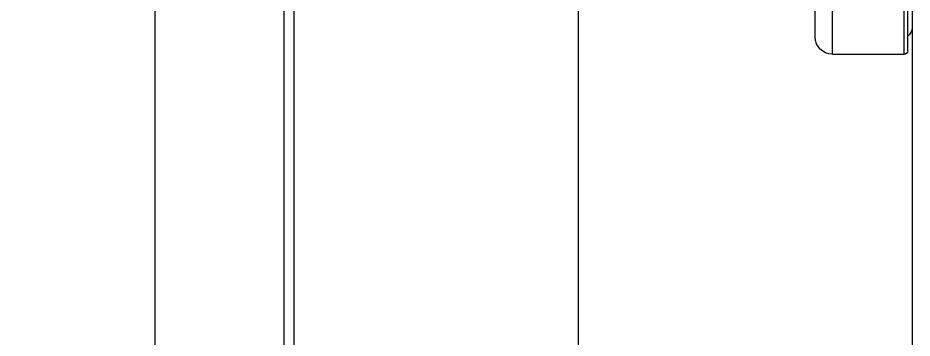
# Model space of a CAD drawing. Header units: inches. Extents: x 50354 to 53215, y -7830 to -6529.
# Drawn here: x 52529.097 to 52532.136, y -6816.83 to -6815.74 of the extents above; entities that cross this region are included whole.
import ezdxf

# ---------------------------------------------------------------- set-up
doc = ezdxf.new("R2010")
doc.units = ezdxf.units.IN
doc.header["$MEASUREMENT"] = 0
doc.layers.add('A-ST-02 HATCH', color=7, linetype='Continuous')
doc.layers.add('XR_ID 1F_FUR$0$A-SANI-FIX', color=134, linetype='Continuous')
doc.layers.add('FUNITURE', color=7, linetype='Continuous', lineweight=15, true_color=0x7d7673)
doc.layers.add('wall', color=7, linetype='Continuous', lineweight=30)

# ---------------------------------------------------------------- blocks, each defined once
blk = doc.blocks.new('XR_ID 1F_FUR$0$XR_1F FURN$0$A$C698E198A')
at = {"linetype": 'Continuous'}
for p, q in [((18.215, 0), (-18.215, 0)), ((-20.5, -6.88), (-20.5, -0.68)), ((-20.5, -0.68), (20.5, -0.68)), ((-20.2, -0.38), (20.2, -0.38)), ((-20.5, -6.88), (20.5, -6.88)), ((-19, -8.38), (19, -8.38)), ((-13, -53.38), (-104.774, -53.38)), ((-13, -65.38), (-104.774, -65.38))]:
    blk.add_line(p, q, dxfattribs=at)
for centre, radius, start, end in [((-18.215, -0.89), 0.89, 90, 144.99341), ((-20.2, -0.68), 0.3, 90, 180), ((-19, -6.88), 1.5, 180, 270)]:
    blk.add_arc(centre, radius, start, end, dxfattribs=at)

msp = doc.modelspace()

# ---------------------------------------------------------------- hatches: boundary and pattern name
at = {"layer": 'A-ST-02 HATCH', "ltscale": 5, "true_color": 0x636466, "transparency": 33554687}
h = msp.add_hatch(dxfattribs=at)
h.set_pattern_fill('ANSI32', color=251, scale=8, angle=45)
h.paths.add_polyline_path([(52289.51591, -6784.01013), (52289.51591, -6819.59013), (52308.26591, -6819.59013), (52308.26591, -6830.09013), (52367.09591, -6830.09013), (52367.09591, -6784.05013)])
h.paths.add_polyline_path([(52532.13591, -6783.97013), (52532.13591, -6822.55013), (52503.55591, -6822.55013), (52503.55591, -6830.05013), (52454.55591, -6830.05013), (52454.55591, -6783.97013)])

# ---------------------------------------------------------------- linework, layer by layer
at = {"layer": 'FUNITURE', "ltscale": 5}
msp.add_lwpolyline([(52532.13591, -6783.97013), (52532.13591, -6822.55013), (52503.55591, -6822.55013), (52503.55591, -6830.05013), (52454.55591, -6830.05013), (52454.55591, -6783.97013)], close=True, dxfattribs=at)
at = {"layer": 'wall', "color": 3}
msp.add_lwpolyline([(52454.55591, -6783.97013), (52532.13591, -6783.97013), (52532.13591, -6822.55013), (52503.55591, -6822.55013), (52503.55591, -6830.05013), (52454.55591, -6830.05013), (52454.55591, -6812.41013)], dxfattribs=at)

# ---------------------------------------------------------------- block references
at = {"layer": 'XR_ID 1F_FUR$0$A-SANI-FIX', "lineweight": 30, "xscale": -0.0393700787, "yscale": 0.0393700787, "zscale": 0.0393700787, "rotation": 270}
msp.add_blockref('XR_ID 1F_FUR$0$XR_1F FURN$0$A$C698E198A', (52532.13591, -6815.05674), dxfattribs=at)

doc.saveas('drawing.dxf')
